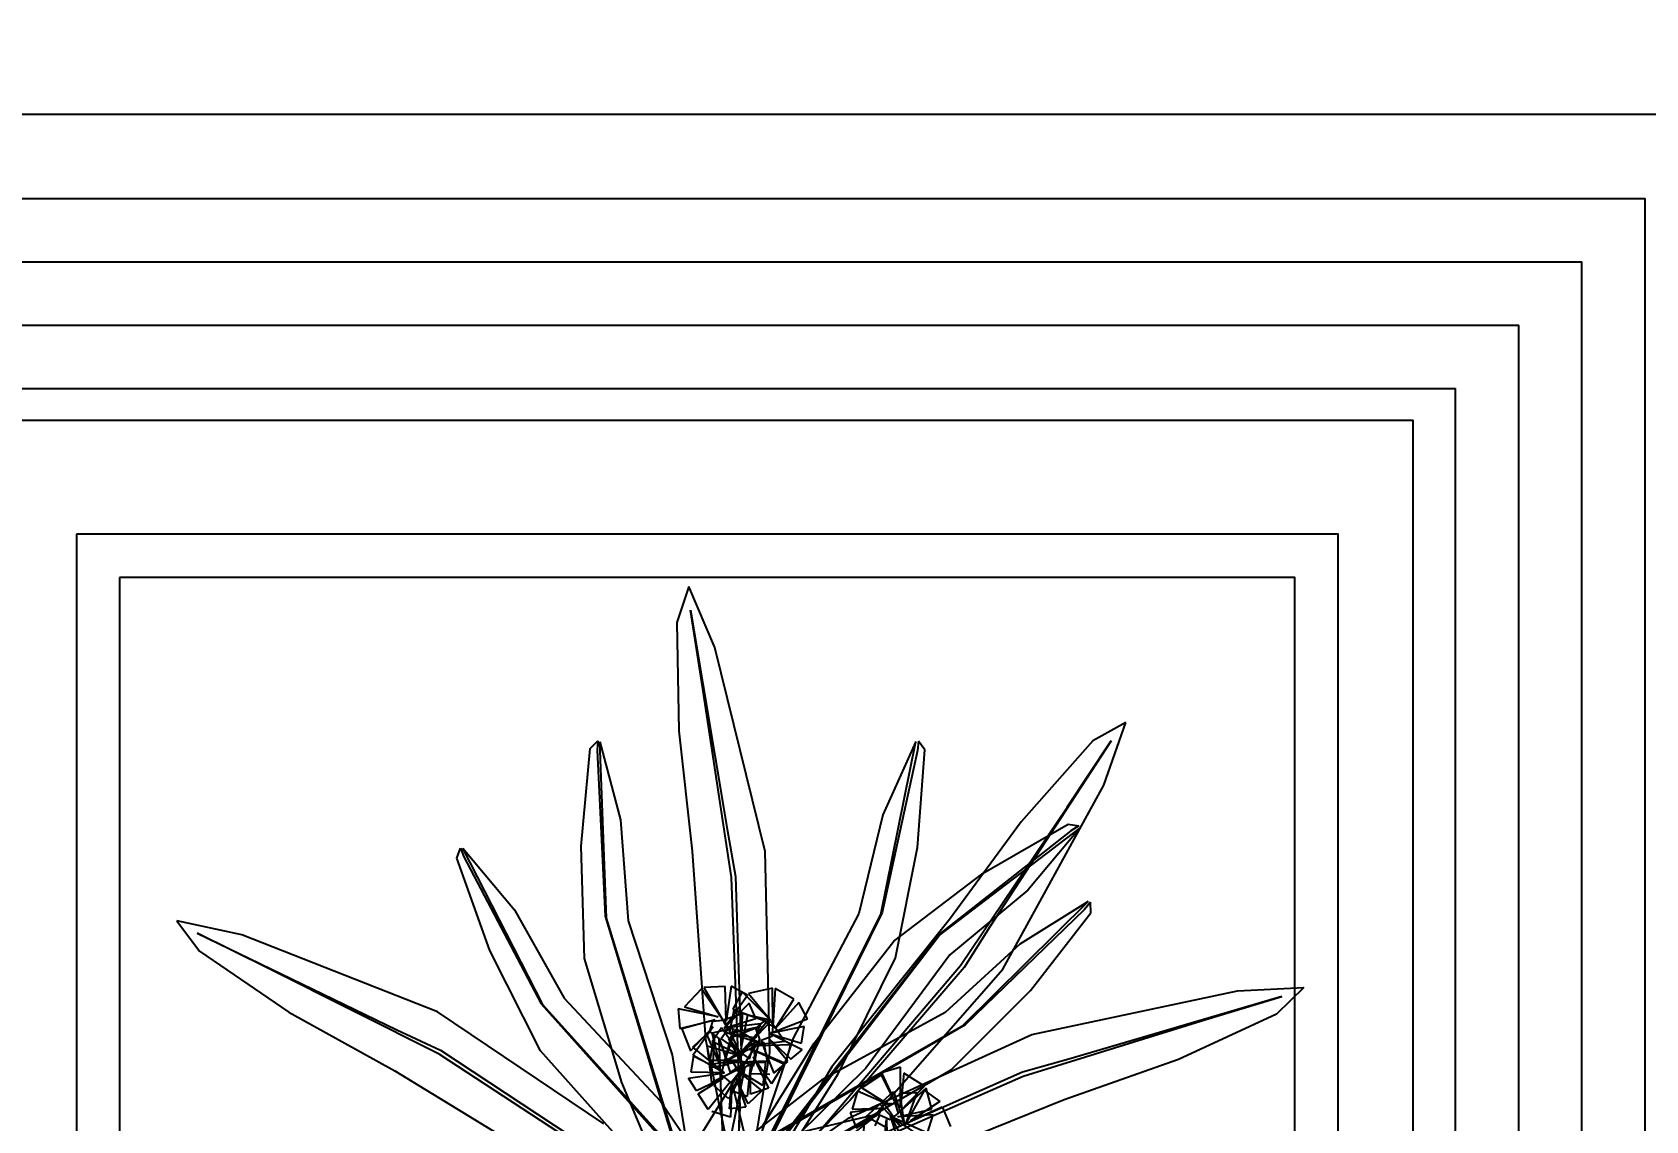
# Model space of a CAD drawing. Header units: millimetres. Extents: x 1658.6 to 1706.6, y -26.2 to 3.6.
# Drawn here: x 1677.249 to 1678.015, y 1.365 to 1.881 of the extents above; entities that cross this region are included whole.
import ezdxf

# ---------------------------------------------------------------- set-up
doc = ezdxf.new("R2010")
doc.units = ezdxf.units.MM
doc.linetypes.add('DASHED2', pattern=[0.375, 0.25, -0.125])
for name, color, linetype in [('COTA', 11, 'Continuous'), ('EMVISTA', 2, 'Continuous'), ('ESQUADRIA', 2, 'Continuous'), ('HACHURIA', 11, 'Continuous'), ('PAREDE', 7, 'Continuous'), ('PROJECAO', 1, 'DASHED2'), ('RP_MOBILIARIO', 21, 'Continuous'), ('RP_VEGETAÇÃO', 102, 'Continuous')]:
    doc.layers.add(name, color=color, linetype=linetype)
doc.styles.add('ROMANS', font='romans.shx')
doc.dimstyles.new('Copy of TICK50', dxfattribs={"dimtxt": 0.075, "dimasz": 0.0995, "dimexe": 0.18, "dimexo": 0.0625, "dimgap": 0.063, "dimtad": 1, "dimrnd": 0.005, "dimzin": 4, "dimdsep": 46, "dimtxsty": 'ROMANS', "dimblk1": 'TICK', "dimblk2": 'TICK', "dimsah": 1, "dimcen": 0.09, "dimse1": 1, "dimse2": 1, "dimclrd": 256, "dimclrt": 2, "dimaunit": 1, "dimadec": 4, "dimazin": 0, "dimtfac": 1, "dimtix": 1, "dimtmove": 2, "dimatfit": 3, "dimldrblk": 'TICK', "dimfxl": 0.18, "dimtfillclr": 256, "dimtolj": 1, "dimtzin": 0, "dimlwd": -1, "dimarcsym": 0})

# ---------------------------------------------------------------- blocks, each defined once
blk = doc.blocks.new('A$C71B65A34')
for p, q in [((44.31654302865445, 61.27677472146388), (42.90896691945088, 59.8272781896594)), ((44.15196268899899, 57.73908255335982), (44.31654302865445, 61.27677472146388)), ((42.90896691945088, 59.8272781896594), (40.49147746007064, 54.58568296651538)), ((43.84822605652243, 60.10992972452595), (40.50837663486664, 48.74297852890459)), ((42.61314825725913, 56.04490150537686), (43.84822605652243, 60.10992972452595)), ((41.81697983985259, 46.77713172499034), (44.15196268899899, 57.73908255335982)), ((39.60006138171138, 46.31518471428035), (42.61314825725913, 56.04490150537686)), ((40.49147746007064, 54.58568296651538), (38.3287636479904, 48.49742858726222)), ((55.11978069817951, 50.61332329719198), (58.45998031960016, 51.7903615521036)), ((58.45998031960016, 51.7903615521036), (57.47758460053228, 50.02479950276303)), ((57.47758460053228, 51.00566627084798), (47.55523885232423, 44.53193253397239)), ((53.94089809578236, 48.65158042707982), (57.47758460053228, 51.00566627084798)), ((44.165663351464, 46.70448028857026), (48.29837321955984, 49.91933866732643)), ((45.29568806602583, 45.2185374048422), (55.11978069817951, 50.61332329719198)), ((48.29837321955984, 49.91933866732643), (48.87311030088905, 49.89641916425535)), ((57.47758460053228, 50.02479950276303), (53.15496991125929, 46.1994135068694)), ((42.29091640925662, 43.09690198542785), (48.91768095222596, 49.77586014612325)), ((48.48494121075236, 49.58097766974424), (42.33104104468475, 43.21442655543385)), ((48.91768095222596, 49.77586014612325), (46.64283764652782, 46.13058879304707)), ((47.09903251851119, 41.82806992029553), (52.81217523177293, 49.30352915423009)), ((48.87311030088905, 49.89641916425535), (48.48494121075236, 49.58097766974424)), ((52.81217523177293, 49.30352915423009), (49.51107860474714, 46.5529516944789)), ((52.93768507791494, 49.27581095921414), (52.67810954061634, 48.84826082246672)), ((53.03874680256149, 48.7095649489961), (52.93768507791494, 49.27581095921414)), ((38.3287636479904, 48.49742858726222), (34.58226132479423, 39.16255744362116)), ((40.50837663486664, 48.74297852890459), (39.81622453698629, 46.27762919058205)), ((45.49217494935057, 42.96254197146025), (53.94089809578236, 48.65158042707982)), ((52.67810954061634, 48.84826082246672), (47.20998939959963, 41.88384250731043)), ((50.4173347881715, 44.17714790065065), (53.03874680256149, 48.7095649489961)), ((37.37568907468176, 37.02798675808208), (41.81697983985259, 46.77713172499034)), ((39.92869141004485, 42.47070955685965), (44.165663351464, 46.70448028857026)), ((49.51107860474714, 46.5529516944789), (46.069437009392, 42.38886788085935)), ((34.68145792624273, 35.08869117090672), (39.60006138171138, 46.31518471428035)), ((39.81622453698629, 46.27762919058205), (36.0310952081154, 37.75187751766817)), ((46.64283764652782, 46.13058879304707), (42.98684706291532, 42.15337573234001)), ((53.15496991125929, 46.1994135068694), (47.9481932701942, 42.37401817703129)), ((37.23991933746311, 38.15627987353764), (45.29568806602583, 45.2185374048422)), ((47.55523885232423, 44.53193253397239), (45.39392183329574, 43.15871345828688)), ((46.80073854993361, 39.40252985408232), (50.4173347881715, 44.17714790065065)), ((33.96320062435098, 28.51728328266609), (42.29091640925662, 43.09690198542785)), ((42.33104104468475, 43.21442655543385), (34.01603505278308, 28.83566895463719)), ((45.39392183329574, 43.15871345828688), (38.32056817258536, 37.07732269506641)), ((36.15927050233996, 35.01749874851248), (45.49217494935057, 42.96254197146025)), ((36.46432373264088, 36.49333505611731), (39.92869141004485, 42.47070955685965)), ((37.96519621954121, 41.98857048362197), (36.90409448424271, 42.43106946156102)), ((46.069437009392, 42.38886788085935), (40.02651265237363, 37.9163098297895)), ((47.9481932701942, 42.37401817703129), (40.08891142495985, 36.0964559269828)), ((33.79089585663178, 31.5904124587064), (47.09903251851119, 41.82806992029553)), ((47.20998939959963, 41.88384250731043), (34.09910560732897, 31.6861603700122)), ((36.57659993827247, 41.21008543289915), (37.53628147789823, 41.49754666556598)), ((37.20426051882305, 40.28984737010524), (37.96519621954121, 41.98857048362197)), ((38.24854677038229, 41.86132023889013), (37.20426051882305, 40.28984737010524)), ((37.53628147789823, 41.49754666556598), (37.4176789190451, 39.61446563025175)), ((37.4176789190451, 39.61446563025175), (37.83890302856526, 41.42754411906206)), ((37.83890302856526, 41.42754411906206), (38.95159123694202, 41.13829130737395)), ((38.83903551941557, 41.05203311119793), (38.24854677038229, 41.86132023889013)), ((42.98684706291532, 42.15337573234001), (39.37990585169337, 35.55711274458372)), ((36.4177828809793, 40.80104112404024), (37.45448236718266, 39.22385263100205)), ((37.45448236718266, 39.22385263100205), (36.57659993827247, 41.21008543289915)), ((36.93873568510253, 40.00100559394286), (38.83903551941557, 41.05203311119793)), ((38.71816376778042, 40.63021546818982), (36.93873568510253, 40.00100559394286)), ((38.95159123694202, 41.13829130737395), (37.61328016101061, 39.63289512486154)), ((37.61328016101061, 39.63289512486154), (39.0585922821756, 41.04985745125939)), ((38.6874308351421, 39.72581754655312), (38.71816376778042, 40.63021546818982)), ((39.0585922821756, 41.04985745125939), (39.75586589401109, 39.93329379676334)), ((45.90851151789457, 39.49589381418628), (51.78213550476811, 40.66947257245781)), ((48.22150074527597, 38.70703087393257), (57.43976335561592, 40.59014660779576)), ((56.97158596509507, 40.66794631509901), (48.32006298742682, 38.78257884111282)), ((51.78213550476811, 40.66947257245781), (57.00396765641471, 41.05297515309485)), ((57.43976335561592, 40.59014660779576), (53.52528369862966, 38.81820859587425)), ((57.46952864909142, 40.71518678980782), (56.97158596509507, 40.66794631509901)), ((57.00396765641471, 41.05297515309485), (57.46952864909142, 40.71518678980782)), ((35.62032857339, 39.83920976580657), (37.45448236718266, 39.22385263100205)), ((37.45448236718266, 39.22385263100205), (35.8953479757356, 40.06216232234647)), ((36.93873568510253, 40.00100559394286), (38.6874308351421, 39.72581754655312)), ((38.77164091914847, 39.38193940551173), (36.93873568510253, 40.00100559394286)), ((36.95062635032809, 39.72360883901229), (38.24058493480789, 38.80424898156434)), ((38.10782251794808, 38.65982809348453), (36.95062635032809, 39.72360883901229)), ((37.61328016101061, 39.63289512486154), (37.25886186174785, 39.20542132139235)), ((38.12072351692587, 39.48366599175961), (37.61328016101061, 39.63289512486154)), ((39.75586589401109, 39.93329379676334), (37.89751925107566, 39.7582008929794)), ((37.89751925107566, 39.7582008929794), (40.06768874449607, 39.76563335405354)), ((40.06768874449607, 39.76563335405354), (39.76845810510167, 38.75221965113679)), ((48.32006298742682, 38.78257884111282), (33.42705936731864, 31.42823060627825)), ((37.27726358581776, 39.01011482176864), (35.69393634522658, 39.05797447452096)), ((35.71233806929559, 38.86266797489725), (37.27726358581776, 39.01011482176864)), ((36.84163894700622, 39.02438756945686), (37.44399779984178, 37.93770990983421)), ((37.25886186174785, 39.20542132139235), (37.50968841495251, 38.63792383934015)), ((37.6074890359323, 38.64713858664663), (38.1759295646948, 38.8977372000968)), ((37.89170886253214, 38.77244253976551), (37.6569039586293, 37.07545325676711)), ((37.84330390078049, 37.19154064758504), (37.89170886253214, 38.77244253976551)), ((38.01372159612856, 39.57210914065945), (39.67065748412006, 38.74300490383393)), ((39.76845810510167, 38.75221965113679), (38.01372159612856, 39.57210914065945)), ((38.05052591983031, 39.18148684862354), (38.80298544040079, 37.47900188025415)), ((38.98020422176751, 37.69273968948437), (38.05052591983031, 39.18148684862354)), ((38.1759295646948, 38.8977372000968), (38.12072351692587, 39.48366599175961)), ((38.24058493480789, 38.80424898156434), (38.77164091914847, 39.38193940551173)), ((39.67065748412006, 38.74300490383393), (38.98020422176751, 37.69273968948437)), ((39.71091341627198, 36.44292360517056), (45.90851151789457, 39.49589381418628)), ((41.35148644759875, 35.15558967890047), (46.80073854993361, 39.40252985408232)), ((53.52528369862966, 38.81820859587425), (48.27739870503274, 37.53594732308511)), ((33.01555776424766, 32.76149398118742), (37.23991933746311, 38.15627987353764)), ((33.20653470942171, 31.19258301303216), (48.22150074527597, 38.70703087393257)), ((40.02651265237363, 37.9163098297895), (34.05239501066944, 31.83779379362841)), ((36.26439679586611, 33.0033986438616), (37.6074890359323, 38.64713858664663)), ((37.6074890359323, 38.64713858664663), (36.67882069493453, 36.98329852372172)), ((36.83763687666715, 37.39235212537142), (37.6074890359323, 38.64713858664663)), ((37.50968841495251, 38.63792383934015), (36.94122862272525, 38.38732341088917)), ((37.44399779984178, 37.93770990983421), (38.10782251794808, 38.65982809348453)), ((38.32056817258536, 37.07732269506641), (33.11379153151847, 31.97679869993045)), ((33.42705936731864, 31.42823060627825), (37.37568907468176, 37.02798675808208)), ((36.20158131483095, 37.74748897056816), (37.23891596419799, 37.85977040786611)), ((37.6569039586293, 37.07545325676711), (36.83763687666715, 37.39235212537142)), ((38.80298544040079, 37.47900188025415), (37.84330390078049, 37.19154064758504)), ((48.27739870503274, 37.53594732308511), (41.61795763790315, 34.0470284392045)), ((35.22660723941501, 33.60856871860733), (39.71091341627198, 36.44292360517056)), ((40.08891142495985, 36.0964559269828), (33.01555776424766, 31.87871762348914)), ((39.37990585169337, 35.55711274458372), (34.17262090774648, 28.81006729406772)), ((36.84583174095406, 32.35529591301201), (41.35148644759875, 35.15558967890047)), ((40.50303697317531, 33.90891669022949), (41.00293245597913, 34.51377302912032)), ((41.00293245597913, 34.51377302912032), (41.86610573513326, 32.78238155611325)), ((41.35508048138399, 34.47723151384662), (42.24684402777529, 34.63097770448758)), ((41.86610573513326, 32.78238155611325), (41.35508048138399, 34.47723151384662)), ((41.86610573513326, 32.78238155611325), (42.64824419501517, 34.80822896692598)), ((42.24684402777529, 34.63097770448758), (41.86610573513326, 32.78238155611325)), ((42.64824419501517, 34.80822896692598), (43.53047865961435, 34.33358703108343)), ((41.61795763790315, 34.0470284392045), (33.54316600809989, 31.32009262513884)), ((39.75319077584345, 33.00162858451222), (40.37806458903697, 33.75770440419728)), ((41.28522490248996, 33.90316503504256), (40.26247414085355, 33.63759548035523)), ((40.26247414085355, 33.63759548035523), (41.02391420926642, 31.85671704172728)), ((40.37806458903697, 33.75770440419728), (41.58967795202715, 32.7563425797116)), ((41.58967795202715, 32.7563425797116), (40.50303697317531, 33.90891669022949)), ((41.20606329888004, 31.73442708126458), (41.28522490248996, 33.90316503504256)), ((41.44248667590637, 33.58597069594407), (41.20606329888004, 31.73442708126458)), ((42.53539237888936, 32.85217098983276), (41.44248667590637, 33.58597069594407)), ((43.53047865961435, 34.33358703108343), (42.11605050340859, 33.08480612817948)), ((42.11605050340859, 33.08480612817948), (43.69517108193713, 34.07023068414129)), ((43.69517108193713, 34.07023068414129), (44.27820269016956, 33.07936420376609)), ((34.09910560732897, 31.6861603700122), (40.86008236765835, 32.79887721263231)), ((38.95803918506772, 32.71473557522404), (38.63901353247639, 31.76508024260602)), ((40.6347219058166, 31.90641295921159), (38.95803918506772, 32.71473557522404)), ((40.25003170812669, 33.54015288751043), (39.17751802360363, 32.88479258624557)), ((39.17751802360363, 32.88479258624557), (40.6347219058166, 31.90641295921159)), ((39.73412959039342, 31.7448790473436), (39.70393863400568, 32.7878358068001)), ((40.91184405543072, 32.55304514610771), (39.75319077584345, 33.00162858451222)), ((41.02391420926642, 31.85671704172728), (40.25003170812669, 33.54015288751043)), ((40.86008236765835, 32.79887721263231), (51.57022014691484, 32.54621143366421)), ((41.07143070865641, 31.45448519176989), (42.53539237888936, 32.85217098983276)), ((42.62024107795014, 32.74230530430714), (41.07143070865641, 31.45448519176989)), ((41.7146503361646, 32.90755486574472), (41.49118263646641, 32.32873750325416)), ((42.267490988007, 32.95964514482421), (41.7146503361646, 32.90755486574472)), ((44.27820269016956, 33.07936420376609), (42.267490988007, 32.95964514482421)), ((42.267490988007, 32.95964514482421), (44.29143971352369, 32.94118116645268)), ((42.52114964409929, 32.49550574785508), (42.267490988007, 32.95964514482421)), ((42.55717070883475, 32.84748875764035), (44.0981629702169, 31.31940704450836)), ((43.99595971308736, 31.65837313184875), (42.55717070883475, 32.84748875764035)), ((42.87255681842315, 31.62066409374165), (42.62024107795014, 32.74230530430714)), ((44.29143971352369, 32.94118116645268), (43.99595971308736, 31.65837313184875)), ((30.92582466653857, 31.95957498129974), (43.38439097645959, 20.70345410359869)), ((33.67808563291693, 32.12184353664226), (39.31937267887497, 30.76848557504582)), ((36.62884549487899, 29.22127826513133), (41.56690287876381, 32.26615701157835)), ((38.81786530811404, 32.36292760126844), (38.12761077313644, 31.63686197425841)), ((39.99628583729919, 30.92210302693002), (38.81786530811404, 32.36292760126844)), ((40.33758259712885, 32.56545606971986), (39.08863105832507, 32.42437885085383)), ((39.08863105832507, 32.42437885085383), (39.99628583729919, 30.92210302693002)), ((41.56690287876381, 32.26615701157835), (39.73412959039342, 31.7448790473436)), ((40.08602140545645, 31.48128061925763), (40.35527242564874, 32.04112719460454)), ((40.13553570389058, 31.92213750454222), (41.56690287876381, 32.26615701157835)), ((40.49139167085558, 31.11902482546975), (40.13553570389058, 31.92213750454222)), ((40.39001482244702, 32.64852673109135), (40.32807567482268, 30.71268517431463)), ((40.32807567482268, 30.71268517431463), (40.33758259712885, 32.56545606971986)), ((40.35527242564874, 32.04112719460454), (40.93905625143906, 31.96658390950414)), ((41.42923502574876, 32.4572999603347), (40.39001482244702, 32.64852673109135)), ((40.44153442167408, 30.52490807762842), (41.42923502574876, 32.4572999603347)), ((41.43781899456096, 32.10336517875295), (40.44153442167408, 30.52490807762842)), ((41.85656768522539, 32.1540129506684), (40.49139167085558, 31.11902482546975)), ((40.51146594907277, 31.71346526896015), (41.45073402414571, 31.99611949354403)), ((40.70532132065227, 31.06947358251273), (41.85656768522539, 32.1540129506684)), ((41.49118263646641, 32.32873750325416), (40.91184405543072, 32.55304514610771)), ((40.93905625143906, 31.96658390950414), (41.07143070865641, 31.45448519176989)), ((42.11855627982686, 30.97664354820245), (41.43781899456096, 32.10336517875295)), ((41.45073402414571, 31.99611949354403), (41.90368811511778, 30.49094009015699)), ((41.56690287876381, 32.26615701157835), (42.14622654543061, 32.04186169499644)), ((42.25796785246802, 32.33126421310317), (41.5875557852496, 30.59483164667472)), ((41.63858406395957, 32.05264926257541), (42.38999316121453, 32.27877102841194)), ((41.90368811511778, 30.49094009015699), (41.63858406395957, 32.05264926257541)), ((41.86398356835296, 30.62087062307501), (42.25796785246802, 32.33126421310317)), ((42.14622654543061, 32.04186169499644), (42.52114964409929, 32.49550574785508)), ((42.38999316121453, 32.27877102841194), (42.14815881021286, 30.35931780175451)), ((42.14815881021286, 30.35931780175451), (42.66277139613157, 32.05308197530894)), ((42.50791856699652, 32.63369597992914), (43.09465811679181, 30.87625833575885)), ((43.17037835908877, 30.81367784408167), (42.50791856699652, 32.63369597992914)), ((42.66277139613157, 32.05308197530894), (43.49011633268673, 31.68650255722241)), ((51.57022014691484, 32.54621143366421), (62.4537029126959, 29.86921428081769)), ((43.4591601808379, 20.60429979456558), (31.07529988408896, 31.67353639599652)), ((38.26754967205943, 26.95967815075301), (31.21609646058323, 31.74668623567868)), ((33.50167157301076, 31.036262937836), (37.94028784561533, 31.21946314256729)), ((41.56348103275104, 29.35433647062337), (33.50167157301076, 31.036262937836)), ((40.92545018424742, 31.27320439502864), (33.64036904176737, 31.04198855995401)), ((34.40097059151685, 30.32547157360068), (40.08602140545645, 31.48128061925763)), ((37.93979688982017, 31.5230763601694), (37.852097942583, 30.64904413012164)), ((39.55962911491224, 30.96535821266116), (37.93979688982017, 31.5230763601694)), ((37.94028784561533, 31.21946314256729), (50.18808964285518, 30.75237817482912)), ((38.12761077313644, 31.63686197425841), (39.55962911491224, 30.96535821266116)), ((40.08602140545645, 31.48128061925763), (38.39239414621807, 30.60811663161121)), ((40.22065154493703, 31.76120331580523), (38.51682827646619, 31.5826193318494)), ((38.51682827646619, 31.5826193318494), (38.80647376586786, 30.75332509276541)), ((38.63901353247639, 31.76508024260602), (40.22065154493703, 31.76120331580523)), ((38.80647376586786, 30.75332509276541), (40.08602140545645, 31.48128061925763)), ((39.31937267887497, 30.76848557504582), (39.79987765776923, 31.1622358322652)), ((39.79868385748568, 30.67822403239916), (40.35192344907819, 31.56286873522595)), ((39.79987765776923, 31.1622358322652), (40.29755846746502, 30.84811154433373)), ((40.07357897273005, 31.38383802641511), (39.80432550179286, 30.82397225812338)), ((40.63247548232129, 31.11439036267393), (40.07357897273005, 31.38383802641511)), ((40.23879033188177, 29.58004108709383), (40.43788395997943, 31.13923773029274)), ((40.43788395997943, 31.13923773029274), (40.43338185422089, 29.55519371947639)), ((41.22688774710968, 30.697652208205), (40.51146594907277, 31.71346526896015)), ((41.07143070865641, 31.45448519176989), (40.63247548232129, 31.11439036267393)), ((40.65736279852081, 31.30929474131427), (42.61349254869446, 30.36623869695495)), ((42.19942218781489, 30.22102905355268), (40.65736279852081, 31.30929474131427)), ((40.65736279852081, 31.30929474131427), (41.44367847361855, 29.72330267062444)), ((41.21175720235169, 29.45580306675902), (40.65736279852081, 31.30929474131427)), ((41.5875557852496, 30.59483164667472), (40.70532132065227, 31.06947358251273)), ((50.24851839640996, 30.96329354364343), (40.92545018424742, 31.27320439502864)), ((41.04654584320313, 31.25960000608029), (42.87255681842315, 31.62066409374165)), ((42.93251820128443, 31.31589402957616), (41.04654584320313, 31.25960000608029)), ((43.49011633268673, 31.68650255722241), (42.14815881021286, 30.35931780175451)), ((42.14815881021286, 30.35931780175451), (43.92243706759565, 31.61141003785588)), ((42.61349254869446, 30.36623869695495), (42.93251820128443, 31.31589402957616)), ((44.0981629702169, 31.31940704450836), (43.17037835908877, 30.81367784408167)), ((43.92243706759565, 31.61141003785588), (44.39338480817605, 30.72719804775898)), ((35.81516132571778, 30.30020490491006), (41.61290729258825, 30.09565904024794)), ((39.31937267887497, 30.76848557504582), (37.41543332701394, 30.69230429784147)), ((37.41543332701394, 30.69230429784147), (37.71194854943997, 29.69192985853851)), ((38.78642514726062, 30.29164829430374), (37.82540729629227, 29.5041527618514)), ((37.852097942583, 30.64904413012164), (39.31937267887497, 30.76848557504582)), ((38.39239414621807, 30.60811663161121), (39.08366511302665, 29.82657025014169)), ((38.65487794351111, 28.98061062130319), (39.49385551303658, 30.30983937616247)), ((39.26694045355726, 30.68541491367705), (38.78642514726062, 30.29164829430374)), ((39.49385551303658, 30.30983937616247), (38.82076891568386, 28.87590418598757)), ((39.80432550179286, 30.82397225812338), (39.2658142026421, 29.70428028967854)), ((39.65974648520796, 30.20513294084685), (39.26694045355726, 30.68541491367705)), ((39.48434069755014, 28.4570734627423), (39.76462126325259, 30.3712906257465)), ((40.20126765823488, 30.32801907785597), (39.65974648520796, 30.20513294084685)), ((39.76462126325259, 30.3712906257465), (41.13943964456164, 28.69031688391215)), ((40.70278292217653, 28.73357206964556), (39.76462126325259, 30.3712906257465)), ((39.76462126325259, 30.3712906257465), (39.80753867308294, 28.60159537369509)), ((41.61290729258825, 30.09565904024794), (39.79868385748568, 30.67822403239916)), ((40.0817815582518, 29.73748227327542), (40.23101353040056, 30.60313420274724)), ((40.09640320759626, 30.16187775511526), (41.90405964340468, 29.71796158385541)), ((41.82969417953882, 29.4163825109249), (40.09640320759626, 30.16187775511526)), ((40.20126765823488, 30.32801907785597), (42.11855627982686, 30.97664354820245)), ((40.29755846746502, 30.84811154433373), (40.20126765823488, 30.32801907785597)), ((42.14906559400561, 30.84122216016885), (40.20126765823488, 30.32801907785597)), ((40.23101353040056, 30.60313420274724), (41.61290729258825, 30.09565904024794)), ((41.58459975276854, 30.18972580494801), (41.22688774710968, 30.697652208205)), ((41.44367847361855, 29.72330267062444), (42.19942218781489, 30.22102905355268)), ((42.09153815492935, 30.54746985918837), (41.58459975276854, 30.18972580494801)), ((43.09465811679181, 30.87625833575885), (41.86398356835296, 30.62087062307501)), ((41.90405964340468, 29.71796158385541), (42.14906559400561, 30.84122216016885)), ((42.58047396947904, 30.28424381040895), (42.09153815492935, 30.54746985918837)), ((44.39338480817605, 30.72719804775898), (42.52385888983872, 30.47237733981592)), ((42.52385888983872, 30.47237733981592), (44.38439245237397, 30.41671568596939)), ((42.53417278004872, 29.75734316181615), (42.58047396947904, 30.28424381040895)), ((42.58047396947904, 30.28424381040895), (44.25447566424554, 29.14651463000746)), ((44.32008867533114, 29.26884493436592), (42.58047396947904, 30.28424381040895)), ((44.38439245237397, 30.41671568596939), (44.32008867533114, 29.26884493436592)), ((50.18808964285518, 30.75237817482912), (60.25816978993271, 29.22281379697643)), ((52.76902336210377, 30.5115451573879), (50.24851839640996, 30.96329354364343)), ((64.45503624236335, 28.56237184406518), (52.76902336210377, 30.5115451573879)), ((37.82540729629227, 29.5041527618514), (38.65487794351111, 28.98061062130319)), ((39.2658142026421, 29.70428028967854), (40.23879033188177, 29.58004108709383)), ((41.79176497659954, 29.84170644748701), (40.0817815582518, 29.73748227327542)), ((40.23232612680476, 29.57761497324145), (41.79176497659954, 29.84170644748701)), ((40.70327386738608, 28.69340298314865), (40.23232612680476, 29.57761497324145)), ((40.43338185422089, 29.55519371947639), (41.21175720235169, 29.45580306675902)), ((42.224085711508, 29.76661392811548), (40.70327386738608, 28.69340298314865)), ((40.94774456247797, 28.56178069474618), (42.224085711508, 29.76661392811548)), ((41.13943964456164, 28.69031688391215), (41.82969417953882, 29.4163825109249)), ((51.59790974558473, 28.656956134555), (41.56348103275104, 29.35433647062337)), ((41.61290729258825, 30.09565904024794), (41.97061372260487, 29.58775116501101)), ((41.97061372260487, 29.58775116501101), (42.53417278004872, 29.75734316181615)), ((42.59979472913847, 29.87967615589196), (42.11348074503621, 28.09184252792102)), ((42.14178828485546, 27.99777576321913), (42.59979472913847, 29.87967615589196)), ((42.75933722913168, 30.03027268962796), (43.19429767049495, 27.9041258729435)), ((43.29721951520378, 28.24287446410745), (42.75933722913168, 30.03027268962796)), ((62.4537029126959, 29.86921428081769), (65.70932914807918, 28.47520912302207)), ((31.97475109198649, 29.01599440648124), (48.02157473852321, 24.07478174469088)), ((48.1312252026646, 24.01648263117249), (32.23104664750463, 28.8198477746837)), ((40.7412228815833, 27.58460810816678), (32.32777578949663, 28.94561759653198)), ((38.82076891568386, 28.87590418598757), (39.48434069755014, 28.4570734627423)), ((39.80753867308294, 28.60159537369509), (40.70278292217653, 28.73357206964556)), ((42.11348074503621, 28.09184252792102), (40.94774456247797, 28.56178069474618)), ((44.25447566424554, 29.14651463000746), (43.29721951520378, 28.24287446410745)), ((58.02002570312152, 27.94942588966842), (51.59790974558473, 28.656956134555)), ((60.25816978993271, 29.22281379697643), (64.45503624236335, 28.56237184406518)), ((65.70932914807918, 28.47520912302207), (63.79121784116296, 27.8402605320357)), ((47.88400232552568, 25.23909918257141), (40.7412228815833, 27.58460810816678)), ((43.19429767049495, 27.9041258729435), (42.14178828485546, 27.99777576321913)), ((63.79121784116296, 27.8402605320357), (58.02002570312152, 27.94942588966842)), ((34.36484959298741, 26.96535813656465), (39.25443382858521, 24.90755943071781)), ((43.75142845482468, 21.81693726667209), (38.26754967205943, 26.95967815075301)), ((34.07069430391221, 25.4157056228164), (40.76962883990336, 15.15163755435378)), ((35.78924287738483, 25.16103234320326), (40.94468240819105, 20.56187018357332)), ((53.27135042294731, 24.83788682616523), (47.88400232552568, 25.23909918257141)), ((39.25443382858521, 24.90755943071781), (45.86992844136829, 22.91605739592114)), ((57.42404947253362, 23.73425377727335), (53.27135042294731, 24.83788682616523)), ((37.04731913345996, 23.94619771886528), (43.03234180993923, 15.06079424977224)), ((48.02157473852321, 24.07478174469088), (57.42404947253362, 23.73425377727335)), ((56.9750567437909, 23.58047343721592), (48.1312252026646, 24.01648263117249)), ((57.47398506249965, 23.61581621284131), (56.9750567437909, 23.58047343721592)), ((57.07035565468186, 23.20602197493508), (57.47398506249965, 23.61581621284131)), ((40.97666524571514, 15.22425197253142), (35.84017530945948, 23.01091472105327)), ((45.86992844136829, 22.91605739592114), (51.85660102131532, 22.72501483114365)), ((51.85660102131532, 22.72501483114365), (57.07035565468186, 23.20602197493508)), ((48.46527366534747, 19.17796886804717), (43.75142845482468, 21.81693726667209)), ((39.87476213923719, 12.78994328181261), (34.6432274946892, 21.38105171955022)), ((43.38439097645959, 20.70345410359869), (51.76332628988665, 16.42374226356833)), ((40.94468240819105, 20.56187018357332), (46.29054088352585, 17.86028860924807)), ((51.29139487877137, 16.47397777545711), (43.4591601808379, 20.60429979456558)), ((51.76332628988665, 16.42374226356833), (48.46527366534747, 19.17796886804717)), ((46.29054088352585, 17.86028860924807), (51.21963140228946, 16.09431241824814)), ((51.75856880851462, 16.29529621970277), (51.29139487877137, 16.47397777545711)), ((51.21963140228946, 16.09431241824814), (51.75856880851462, 16.29529621970277)), ((40.76962883990336, 15.15163755435378), (45.34272016080968, 6.050378458755403)), ((42.06506884294003, 12.90640825560103), (40.97666524571514, 15.22425197253142)), ((43.03234180993923, 15.06079424977224), (47.13934416481971, 4.632513349908093)), ((43.00984979868099, 7.14057183119121), (39.87476213923719, 12.78994328181261)), ((47.22988431660496, 2.244004456929358), (42.06506884294003, 12.90640825560103)), ((46.25691744613322, 2.368242477263265), (43.00984979868099, 7.14057183119121)), ((45.34272016080968, 6.050378458755403), (47.22988431660496, 2.244004456929358)), ((47.13934416481971, 4.632513349908093), (47.88382798523342, 1.170130296921797)), ((47.88382798523342, 1.170130296921797), (46.25691744613322, 2.368242477263265))]:
    blk.add_line(p, q)
blk = doc.blocks.new('TICK')
at = {"layer": 'COTA'}
for p, q in [((0, 1.907592907288972), (0, -1.907600000000002)), ((-1, 0), (1, 0))]:
    blk.add_line(p, q, dxfattribs=at)
at = {"layer": 'COTA', "color": 2}
blk.add_line((0.5, 0.5), (-0.5, -0.5), dxfattribs=at)
blk = doc.blocks.new('*D70')
at = {"layer": 'COTA'}
blk.add_line((1676.800294762306, 1.612541930099076), (1676.800294762306, -0.7189583672256167), dxfattribs=at)
at = {"layer": 'Defpoints', "color": 0}
for p in [(1677.924447151719, 1.712041930099076), (1676.800294762306, -0.8184583672256167), (1677.204447151719, -0.8184583672256167)]:
    blk.add_point(p, dxfattribs=at)
at = {"layer": 'COTA', "xscale": 0.0995, "yscale": 0.0995, "zscale": 0.0995}
for p, rotation in [((1676.800294762306, 1.712041930099076), 90), ((1676.800294762306, -0.8184583672256167), 270)]:
    blk.add_blockref('TICK', p, dxfattribs=dict(at, rotation=rotation))
at = {"layer": 'COTA', "color": 2, "insert": (1676.699794762306, 0.4467917814367297), "char_height": 0.075, "attachment_point": 5, "rotation": 90, "style": 'ROMANS'}
blk.add_mtext('\\A1;2.53', dxfattribs=at)
blk = doc.blocks.new('*D49')
at = {"layer": 'COTA'}
blk.add_line((1678.113947151718, 2.320982097191134), (1681.944947151717, 2.320982097191134), dxfattribs=at)
at = {"layer": 'Defpoints', "color": 0}
for p in [(1682.044447151717, 2.320982097191134), (1678.014447151718, 1.802041930099108), (1682.044447151717, -0.5768124184628078)]:
    blk.add_point(p, dxfattribs=at)
at = {"layer": 'COTA', "xscale": 0.0995, "yscale": 0.0995, "zscale": 0.0995, "rotation": 180}
blk.add_blockref('TICK', (1678.014447151718, 2.320982097191134), dxfattribs=at)
at = {"layer": 'COTA', "xscale": 0.0995, "yscale": 0.0995, "zscale": 0.0995}
blk.add_blockref('TICK', (1682.044447151717, 2.320982097191134), dxfattribs=at)
at = {"layer": 'COTA', "color": 2, "insert": (1680.029447151717, 2.421482097191134), "char_height": 0.075, "attachment_point": 5, "style": 'ROMANS'}
blk.add_mtext('\\A1;4.03', dxfattribs=at)
blk = doc.blocks.new('*D48')
at = {"layer": 'COTA'}
for p, q in [((1677.824947151719, 2.320982097191134), (1677.725447151719, 2.320982097191134)), ((1677.924447151719, 2.320982097191134), (1678.014447151718, 2.320982097191134)), ((1678.113947151718, 2.320982097191134), (1678.213447151718, 2.320982097191134))]:
    blk.add_line(p, q, dxfattribs=at)
at = {"layer": 'Defpoints', "color": 0}
for p in [(1678.014447151718, 2.320982097191134), (1678.014447151718, 1.802041930099108), (1677.924447151719, 1.712041930099076)]:
    blk.add_point(p, dxfattribs=at)
at = {"layer": 'COTA', "xscale": 0.0995, "yscale": 0.0995, "zscale": 0.0995}
blk.add_blockref('TICK', (1677.924447151719, 2.320982097191134), dxfattribs=at)
at = {"layer": 'COTA', "xscale": 0.0995, "yscale": 0.0995, "zscale": 0.0995, "rotation": 180}
blk.add_blockref('TICK', (1678.014447151718, 2.320982097191134), dxfattribs=at)
at = {"layer": 'COTA', "color": 2, "insert": (1677.969447151718, 2.421482097191134), "char_height": 0.075, "attachment_point": 5, "style": 'ROMANS'}
blk.add_mtext('\\A1;.09', dxfattribs=at)
blk = doc.blocks.new('*D47')
at = {"layer": 'COTA'}
blk.add_line((1670.523947151719, 2.320982097191134), (1677.824947151719, 2.320982097191134), dxfattribs=at)
at = {"layer": 'Defpoints', "color": 0}
for p in [(1677.924447151719, 2.320982097191134), (1670.424447151719, 1.802041930099136), (1677.924447151719, 1.712041930099076)]:
    blk.add_point(p, dxfattribs=at)
at = {"layer": 'COTA', "xscale": 0.0995, "yscale": 0.0995, "zscale": 0.0995, "rotation": 180}
blk.add_blockref('TICK', (1670.424447151719, 2.320982097191134), dxfattribs=at)
at = {"layer": 'COTA', "xscale": 0.0995, "yscale": 0.0995, "zscale": 0.0995}
blk.add_blockref('TICK', (1677.924447151719, 2.320982097191134), dxfattribs=at)
at = {"layer": 'COTA', "color": 2, "insert": (1674.174447151719, 2.421482097191134), "char_height": 0.075, "attachment_point": 5, "style": 'ROMANS'}
blk.add_mtext('\\A1;7.50', dxfattribs=at)
blk = doc.blocks.new('ESTRUTURA(20-03-2019)')
at = {"layer": 'PROJECAO', "color": 11}
for p in [(-30.13053673646527, 15.60050029732461), (-22.08999999999901, 12.97999999999989)]:
    blk.add_line(p, (-22.08999999999901, 15.60050029732461), dxfattribs=at)

msp = doc.modelspace()

# ---------------------------------------------------------------- linework, layer by layer
at = {"layer": 'EMVISTA', "color": 1}
for p, q in [((1670.45944715172, 1.802041930099108), (1678.014447151718, 1.802041930099108)), ((1678.014447151718, 0.7120419300990619), (1678.014447151718, 1.802041930099122)), ((1670.45944715172, 1.712041930099076), (1677.924447151719, 1.712041930099076)), ((1677.924447151719, 0.7120419300990619), (1677.924447151719, 1.712041930099076))]:
    msp.add_line(p, q, dxfattribs=at)
at = {"layer": 'ESQUADRIA'}
for p, q in [((1670.45944715172, 1.772041930099107), (1677.984447151719, 1.772041930099107)), ((1677.984447151719, 0.7120419300990477), (1677.984447151719, 1.772041930099121)), ((1670.45944715172, 1.742041930099091), (1677.954447151718, 1.742041930099091)), ((1677.954447151718, 0.7120419300990619), (1677.954447151718, 1.742041930099106))]:
    msp.add_line(p, q, dxfattribs=at)
at = {"layer": 'HACHURIA'}
for p, q in [((1669.933910415253, 1.842041930099086), (1678.054447151718, 1.842041930099086)), ((1670.439447151719, 1.697041930099083), (1677.904447151718, 1.697041930099083)), ((1677.904447151719, -0.803458367225609), (1677.904447151719, 1.697041930099076))]:
    msp.add_line(p, q, dxfattribs=at)
at = {"layer": 'RP_MOBILIARIO', "color": 1}
for points in [[(1677.270379676002, 1.64289896445085), (1677.270379676002, 1.044397402713201), (1677.868881237739, 1.044397402713201), (1677.868881237739, 1.64289896445085)], [(1677.290899729547, 1.622378910906235), (1677.290899729547, 1.064917456259366), (1677.848361184193, 1.064917456259366), (1677.848361184193, 1.622378910906235)]]:
    msp.add_lwpolyline(points, close=True, dxfattribs=at)

# ---------------------------------------------------------------- block references
at = {"layer": 'PAREDE'}
msp.add_blockref('ESTRUTURA(20-03-2019)', (1700.104447151718, -13.79845836722551), dxfattribs=at)
at = {"layer": 'RP_VEGETAÇÃO', "xscale": -0.0088920232029605, "yscale": 0.0088920232029605, "zscale": 0.0088920232029605, "rotation": 270}
msp.add_blockref('A$C71B65A34', (1677.307675189972, 1.033806801572084), dxfattribs=at)

# ---------------------------------------------------------------- dimensions: what is measured, and where the dimension line sits
at = {"layer": 'COTA'}
for base, p1, p2, picture, middle in [((1677.924447151719, 2.320982097191134), (1670.424447151719, 1.802041930099136), (1677.924447151719, 1.712041930099076), '*D47', (1674.174447151719, 2.421482097191134)), ((1678.014447151718, 2.320982097191134), (1677.924447151719, 1.712041930099076), (1678.014447151718, 1.802041930099108), '*D48', (1677.969447151718, 2.421482097191134)), ((1682.044447151717, 2.320982097191134), (1678.014447151718, 1.802041930099108), (1682.044447151717, -0.5768124184628078), '*D49', (1680.029447151717, 2.421482097191134))]:
    dim = msp.add_linear_dim(base=base, p1=p1, p2=p2, dimstyle='Copy of TICK50', dxfattribs=at)
    dim.commit()
    dim.dimension.update_dxf_attribs({"geometry": picture, "text_midpoint": middle})
dim = msp.add_linear_dim(base=(1676.800294762306, -0.8184583672256167), p1=(1677.924447151719, 1.712041930099076), p2=(1677.204447151719, -0.8184583672256167), angle=90, dimstyle='Copy of TICK50', dxfattribs=at)
dim.commit()
dim.dimension.update_dxf_attribs({"geometry": '*D70', "text_midpoint": (1676.699794762306, 0.4467917814367297)})

doc.saveas('drawing.dxf')
